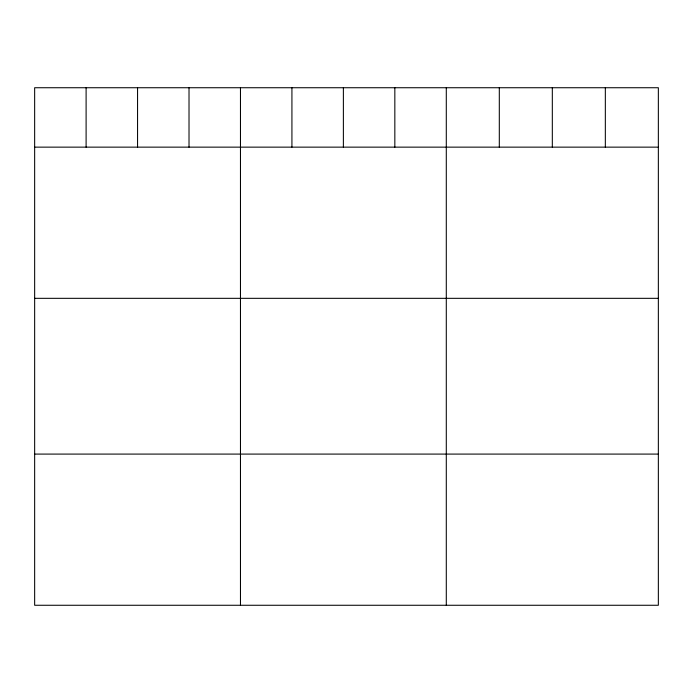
<?xml version="1.0" encoding="UTF-8"?>
<svg xmlns="http://www.w3.org/2000/svg" width="693" height="693" viewBox="0 0 693 693"><rect width="100%" height="100%" fill="white"/><g stroke="black" fill="none" stroke-linecap="round" stroke-linejoin="round"><path stroke-width="1.04" d="M658.35 147.141L658.35 605.266L34.65 605.266L34.65 87.734L658.35 87.734L658.35 147.141L34.65 147.141M34.65 298.328L658.35 298.328M34.65 454.088L658.35 454.088M605.335 87.734L605.335 147.141M552.321 87.734L552.321 147.141M499.306 87.734L499.306 147.141M446.292 87.734L446.292 605.266M394.837 87.734L394.837 147.141M343.381 87.734L343.381 147.141M291.926 87.734L291.926 147.141M240.471 87.734L240.471 605.266M189.016 87.734L189.016 147.141M137.56 87.734L137.56 147.141M86.105 87.734L86.105 147.141"/></g></svg>
